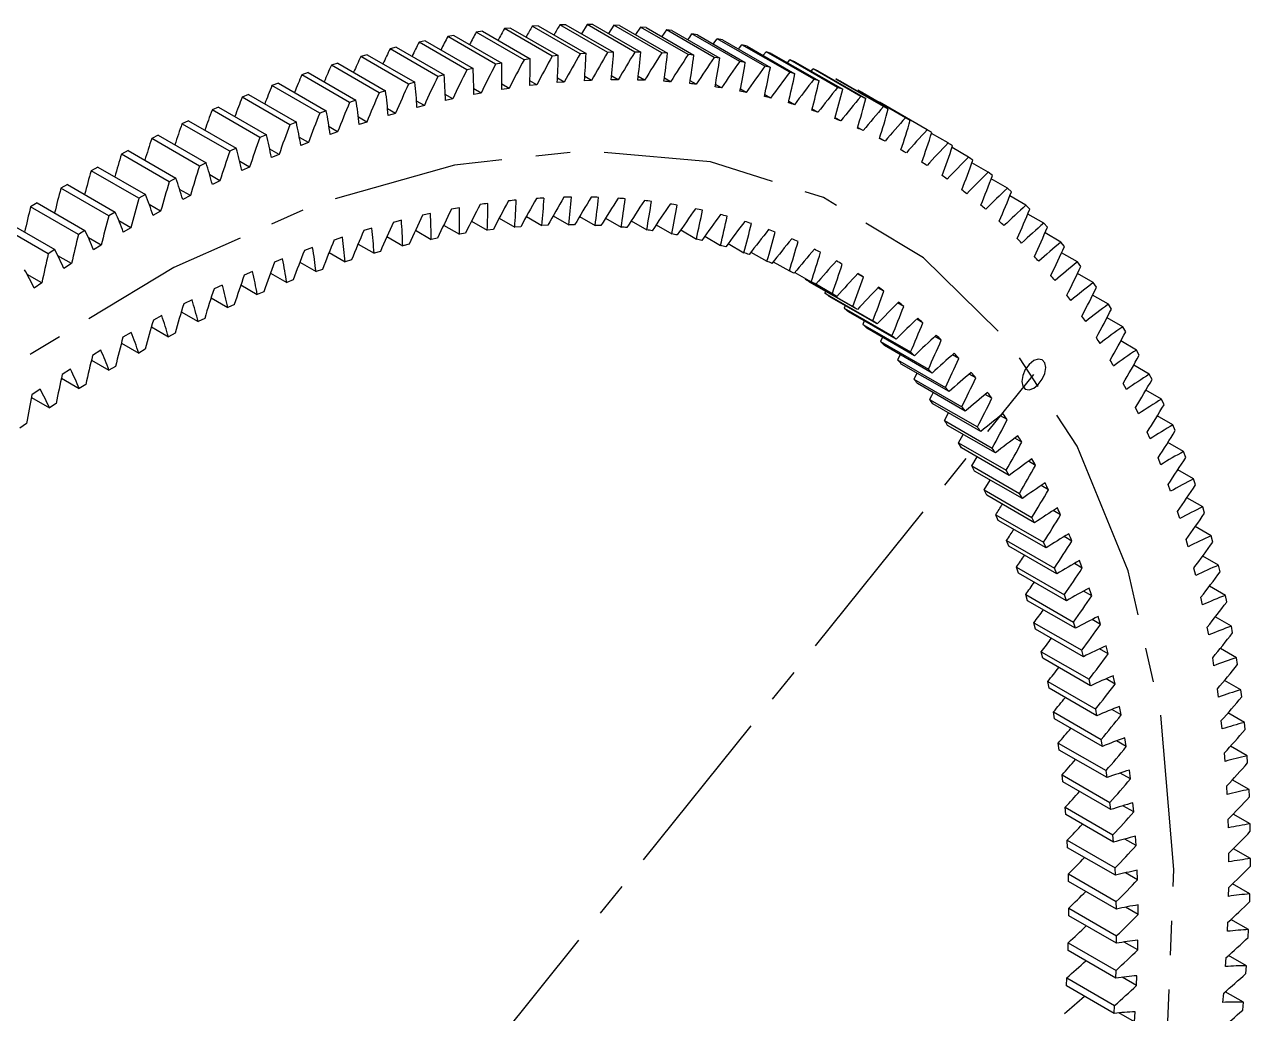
# Paper-space layout '_Isometric' of a CAD drawing. Header units: millimetres. Extents: x -83 to 87, y -124 to 107.
# Drawn here: x -4.1 to 86.6, y 34.1 to 107.3 of the extents above; entities that cross this region are included whole.
import ezdxf

# ---------------------------------------------------------------- set-up
doc = ezdxf.new("R2010")
doc.units = ezdxf.units.MM
doc.linetypes.add('CENTERX2', pattern=[20.32, 12.7, -2.54, 2.54, -2.54])

psp = doc.layouts.new('_Isometric')

# ---------------------------------------------------------------- linework, layer by layer
at = {"color": 7, "linetype": 'Continuous', "lineweight": 25}
for p, q in [((31.89, 107.005), (31.441, 106.959)), ((31.89, 107.005), (35.426, 104.964)), ((33.947, 107.167), (33.504, 107.138)), ((37.039, 105.097), (33.504, 107.138)), ((33.947, 107.167), (37.483, 105.126)), ((35.979, 107.251), (35.541, 107.24)), ((39.077, 105.199), (35.541, 107.24)), ((35.979, 107.251), (39.515, 105.21)), ((37.553, 107.263), (37.136, 106.584)), ((41.089, 105.222), (37.553, 107.263)), ((37.986, 107.258), (37.553, 107.263)), ((37.986, 107.258), (41.521, 105.217)), ((39.538, 107.208), (39.144, 106.589)), ((43.074, 105.167), (39.538, 107.208)), ((39.964, 107.186), (39.538, 107.208)), ((39.964, 107.186), (43.5, 105.145)), ((41.494, 107.076), (41.125, 106.516)), ((45.03, 105.035), (41.494, 107.076)), ((41.914, 107.037), (41.494, 107.076)), ((41.914, 107.037), (45.449, 104.996)), ((27.708, 106.447), (27.25, 106.368)), ((30.785, 104.327), (27.25, 106.368)), ((27.708, 106.447), (31.243, 104.406)), ((29.81, 106.764), (29.356, 106.702)), ((32.892, 104.661), (29.356, 106.702)), ((29.81, 106.764), (33.345, 104.723)), ((34.977, 104.918), (31.441, 106.959)), ((43.42, 106.865), (43.078, 106.365)), ((46.955, 104.824), (43.42, 106.865)), ((43.833, 106.81), (43.42, 106.865)), ((43.833, 106.81), (47.368, 104.769)), ((48.85, 104.536), (45.314, 106.577)), ((45.72, 106.505), (45.314, 106.577)), ((45.72, 106.505), (49.256, 104.464)), ((50.711, 104.171), (47.175, 106.212)), ((47.574, 106.122), (47.175, 106.212)), ((47.574, 106.122), (51.109, 104.081)), ((23.445, 105.579), (22.979, 105.467)), ((26.515, 103.426), (22.979, 105.467)), ((23.445, 105.579), (26.981, 103.538)), ((25.586, 106.051), (25.124, 105.956)), ((28.659, 103.915), (25.124, 105.956)), ((25.586, 106.051), (29.121, 104.01)), ((39.515, 105.21), (39.077, 105.199)), ((41.521, 105.217), (41.089, 105.222)), ((52.538, 103.728), (49.002, 105.769)), ((49.393, 105.663), (49.002, 105.769)), ((49.393, 105.663), (52.929, 103.622)), ((54.329, 103.208), (50.794, 105.249)), ((51.177, 105.126), (50.794, 105.249)), ((19.114, 104.404), (18.642, 104.259)), ((19.114, 104.404), (22.65, 102.363)), ((21.287, 105.03), (20.818, 104.901)), ((24.354, 102.86), (20.818, 104.901)), ((21.287, 105.03), (24.823, 102.989)), ((31.243, 104.406), (30.785, 104.327)), ((33.345, 104.723), (32.892, 104.661)), ((35.426, 104.964), (34.977, 104.918)), ((37.483, 105.126), (37.039, 105.097)), ((43.5, 105.145), (43.074, 105.167)), ((45.449, 104.996), (45.03, 105.035)), ((47.368, 104.769), (46.955, 104.824)), ((49.256, 104.464), (48.85, 104.536)), ((51.177, 105.126), (54.712, 103.085)), ((52.372, 104.436), (52.548, 104.653)), ((56.083, 102.611), (52.548, 104.653)), ((52.923, 104.513), (52.548, 104.653)), ((52.923, 104.513), (56.458, 102.472)), ((16.927, 103.703), (16.452, 103.541)), ((19.987, 101.5), (16.452, 103.541)), ((16.927, 103.703), (20.463, 101.662)), ((22.177, 102.218), (18.642, 104.259)), ((26.981, 103.538), (26.515, 103.426)), ((29.121, 104.01), (28.659, 103.915)), ((37.873, 103.126), (37.383, 103.409)), ((39.854, 103.169), (39.373, 103.446)), ((41.807, 103.135), (41.337, 103.407)), ((51.109, 104.081), (50.711, 104.171)), ((52.929, 103.622), (52.538, 103.728)), ((54.128, 103.818), (54.264, 103.98)), ((57.8, 101.939), (54.264, 103.98)), ((54.631, 103.824), (58.166, 101.783)), ((14.728, 102.926), (14.25, 102.748)), ((17.785, 100.707), (14.25, 102.748)), ((14.728, 102.926), (18.263, 100.885)), ((24.823, 102.989), (24.354, 102.86)), ((29.717, 102.19), (29.175, 102.503)), ((31.789, 102.538), (31.256, 102.456)), ((31.789, 102.538), (31.261, 102.843)), ((33.839, 102.81), (33.312, 102.747)), ((33.839, 102.81), (33.325, 103.107)), ((35.868, 103.006), (35.347, 102.963)), ((35.868, 103.006), (35.366, 103.296)), ((37.873, 103.126), (37.358, 103.102)), ((39.854, 103.169), (39.345, 103.165)), ((43.734, 103.025), (43.272, 103.291)), ((45.63, 102.839), (45.177, 103.1)), ((47.496, 102.576), (47.051, 102.833)), ((49.331, 102.237), (48.893, 102.49)), ((54.712, 103.085), (54.329, 103.208)), ((59.476, 101.191), (55.941, 103.232)), ((56.458, 102.472), (56.083, 102.611)), ((56.299, 103.06), (59.834, 101.019)), ((12.518, 102.075), (12.038, 101.88)), ((15.573, 99.839), (12.038, 101.88)), ((12.518, 102.075), (16.053, 100.034)), ((20.463, 101.662), (19.987, 101.5)), ((22.65, 102.363), (22.177, 102.218)), ((25.519, 101.267), (24.943, 101.599)), ((27.627, 101.766), (27.068, 102.089)), ((27.627, 101.766), (27.085, 101.644)), ((29.717, 102.19), (29.18, 102.088)), ((51.132, 101.823), (50.7, 102.072)), ((52.898, 101.333), (52.473, 101.578)), ((61.112, 100.368), (57.577, 102.409)), ((57.926, 102.221), (61.461, 100.18)), ((10.298, 101.149), (9.817, 100.939)), ((13.352, 98.898), (9.817, 100.939)), ((10.298, 101.149), (13.834, 99.108)), ((18.263, 100.885), (17.785, 100.707)), ((23.395, 100.692), (22.8, 101.035)), ((23.395, 100.692), (22.845, 100.532)), ((25.519, 101.267), (24.973, 101.126)), ((54.628, 100.768), (54.209, 101.01)), ((62.707, 99.47), (59.171, 101.511)), ((8.072, 100.149), (7.589, 99.923)), ((11.124, 97.882), (7.589, 99.923)), ((8.072, 100.149), (11.607, 98.108)), ((16.053, 100.034), (15.573, 99.839)), ((21.257, 100.043), (20.641, 100.398)), ((21.257, 100.043), (20.703, 99.863)), ((56.322, 100.128), (55.907, 100.367)), ((5.839, 99.077), (5.355, 98.835)), ((8.89, 96.794), (5.355, 98.835)), ((5.839, 99.077), (9.375, 97.036)), ((13.834, 99.108), (13.352, 98.898)), ((16.943, 98.522), (16.28, 98.905)), ((19.106, 99.319), (18.468, 99.688)), ((19.106, 99.319), (18.549, 99.121)), ((57.976, 99.413), (57.567, 99.65)), ((59.592, 98.625), (59.186, 98.859)), ((64.258, 98.499), (63.028, 99.209)), ((3.602, 97.933), (3.117, 97.676)), ((3.602, 97.933), (7.138, 95.892)), ((11.607, 98.108), (11.124, 97.882)), ((14.771, 97.652), (14.08, 98.051)), ((16.943, 98.522), (16.384, 98.305)), ((61.166, 97.764), (60.765, 97.996)), ((65.765, 97.454), (64.547, 98.158)), ((6.653, 95.635), (3.117, 97.676)), ((9.375, 97.036), (8.89, 96.794)), ((12.591, 96.709), (11.869, 97.126)), ((14.771, 97.652), (14.209, 97.416)), ((67.226, 96.338), (66.019, 97.035)), ((1.363, 96.717), (0.878, 96.445)), ((4.413, 94.404), (0.878, 96.445)), ((1.363, 96.717), (4.898, 94.676)), ((10.404, 95.695), (9.648, 96.131)), ((12.591, 96.709), (12.027, 96.454)), ((67.537, 96.086), (67.226, 96.338)), ((-0.878, 95.432), (-1.363, 95.144)), ((-0.878, 95.432), (2.658, 93.391)), ((7.138, 95.892), (6.653, 95.635)), ((10.404, 95.695), (9.839, 95.421)), ((68.642, 95.149), (67.444, 95.841)), ((2.173, 93.103), (-1.363, 95.144)), ((4.898, 94.676), (4.413, 94.404)), ((8.212, 94.609), (7.417, 95.068)), ((8.212, 94.609), (7.645, 94.317)), ((68.942, 94.882), (68.642, 95.149)), ((70.01, 93.89), (68.821, 94.577)), ((-3.117, 94.076), (-3.602, 93.774)), ((-0.067, 91.733), (-3.602, 93.774)), ((-3.117, 94.076), (0.418, 92.035)), ((6.016, 93.453), (5.178, 93.937)), ((6.016, 93.453), (5.449, 93.143)), ((70.3, 93.608), (70.01, 93.89)), ((-5.355, 92.653), (-1.819, 90.612)), ((2.658, 93.391), (2.173, 93.103)), ((3.819, 92.228), (2.931, 92.74)), ((23.819, 92.781), (23.225, 92.628)), ((25.973, 93.283), (25.384, 93.154)), ((29.011, 92.719), (30.168, 92.051)), ((31.051, 92.933), (32.205, 92.267)), ((33.064, 93.063), (34.216, 92.398)), ((35.048, 93.108), (36.199, 92.443)), ((37.002, 93.068), (38.153, 92.403)), ((38.923, 92.943), (40.076, 92.278)), ((40.811, 92.734), (41.965, 92.067)), ((71.33, 92.561), (70.148, 93.244)), ((71.609, 92.264), (71.33, 92.561)), ((-2.304, 90.294), (-5.839, 92.335)), ((0.418, 92.035), (-0.067, 91.733)), ((3.819, 92.228), (3.252, 91.9)), ((21.646, 92.193), (21.048, 92.017)), ((24.858, 92.037), (26.024, 91.364)), ((26.946, 92.42), (28.107, 91.75)), ((28.566, 91.824), (28.107, 91.75)), ((30.622, 92.106), (30.168, 92.051)), ((32.653, 92.303), (32.205, 92.267)), ((34.658, 92.415), (34.216, 92.398)), ((36.635, 92.442), (36.199, 92.443)), ((38.582, 92.383), (38.153, 92.403)), ((42.662, 92.44), (43.82, 91.771)), ((44.477, 92.062), (45.639, 91.391)), ((46.252, 91.6), (47.419, 90.926)), ((72.6, 91.164), (71.425, 91.842)), ((1.622, 90.934), (0.677, 91.479)), ((1.622, 90.934), (1.055, 90.589)), ((17.254, 90.763), (16.648, 90.541)), ((19.457, 91.52), (18.854, 91.321)), ((20.619, 91.021), (21.798, 90.34)), ((22.748, 91.571), (23.92, 90.894)), ((24.388, 91.006), (23.92, 90.894)), ((26.488, 91.457), (26.024, 91.364)), ((47.986, 91.054), (49.16, 90.377)), ((72.869, 90.852), (72.6, 91.164)), ((-1.819, 90.612), (-2.304, 90.294)), ((-0.574, 89.572), (-1.585, 90.155)), ((15.038, 89.921), (14.429, 89.676)), ((18.473, 90.388), (19.66, 89.703)), ((20.135, 89.851), (19.66, 89.703)), ((22.27, 90.47), (21.798, 90.34)), ((49.678, 90.426), (50.859, 89.745)), ((73.82, 89.698), (72.651, 90.374)), ((-0.574, 89.572), (-1.141, 89.21)), ((12.812, 88.997), (12.2, 88.729)), ((14.134, 88.876), (15.341, 88.179)), ((16.31, 89.673), (17.506, 88.982)), ((17.985, 89.149), (17.506, 88.982)), ((51.327, 89.716), (52.516, 89.029)), ((52.93, 88.924), (54.128, 88.232)), ((74.078, 89.372), (73.82, 89.698)), ((-2.767, 88.144), (-3.856, 88.772)), ((-2.767, 88.144), (-3.333, 87.765)), ((10.577, 87.99), (9.964, 87.7)), ((11.946, 87.998), (13.164, 87.295)), ((15.822, 88.364), (15.341, 88.179)), ((53.679, 88.433), (57.214, 86.392)), ((57.545, 86.169), (54.009, 88.21)), ((56.036, 87.147), (54.48, 88.045)), ((54.485, 88.051), (55.695, 87.353)), ((57.995, 88.571), (57.555, 88.825)), ((74.989, 88.166), (73.825, 88.839)), ((75.236, 87.826), (74.989, 88.166)), ((13.648, 87.498), (13.164, 87.295)), ((55.235, 87.609), (55.15, 87.394)), ((55.15, 87.394), (58.685, 85.353)), ((59.005, 85.111), (55.469, 87.152)), ((59.511, 87.529), (59.065, 87.786)), ((76.107, 86.569), (74.945, 87.239)), ((8.336, 86.902), (7.721, 86.59)), ((9.748, 87.041), (10.979, 86.33)), ((11.465, 86.551), (10.979, 86.33)), ((56.652, 86.47), (56.571, 86.275)), ((56.571, 86.275), (60.107, 84.234)), ((60.976, 86.406), (60.524, 86.666)), ((76.342, 86.214), (76.107, 86.569)), ((6.091, 85.734), (5.475, 85.4)), ((7.541, 86.004), (8.787, 85.285)), ((9.274, 85.524), (8.787, 85.285)), ((60.415, 83.975), (56.879, 86.016)), ((58.054, 85.338), (57.941, 85.078)), ((62.389, 85.203), (61.931, 85.467)), ((77.171, 84.907), (76.013, 85.575)), ((3.844, 84.486), (3.227, 84.13)), ((5.329, 84.89), (6.591, 84.161)), ((7.078, 84.417), (6.591, 84.161)), ((57.941, 85.078), (61.477, 83.037)), ((61.774, 82.761), (58.238, 84.802)), ((77.395, 84.538), (77.171, 84.907)), ((3.112, 83.698), (4.392, 82.959)), ((59.259, 83.804), (62.794, 81.763)), ((63.079, 81.47), (59.544, 83.511)), ((63.749, 83.921), (63.283, 84.19)), ((78.182, 83.181), (77.025, 83.849)), ((1.596, 83.16), (0.98, 82.783)), ((4.88, 83.233), (4.392, 82.959)), ((65.055, 82.561), (64.581, 82.835)), ((78.394, 82.799), (78.182, 83.181)), ((-0.65, 81.757), (-1.265, 81.359)), ((0.893, 82.43), (2.192, 81.681)), ((2.679, 81.971), (2.192, 81.681)), ((60.523, 82.454), (64.059, 80.413)), ((64.332, 80.104), (60.796, 82.145)), ((79.138, 81.394), (77.983, 82.061)), ((-1.326, 81.088), (-0.007, 80.327)), ((61.733, 81.03), (65.268, 78.989)), ((65.529, 78.664), (61.993, 80.705)), ((66.305, 81.125), (65.822, 81.404)), ((77.449, 80.262), (77.208, 80.716)), ((79.338, 80.999), (79.138, 81.394)), ((-2.893, 80.278), (-3.506, 79.86)), ((0.48, 80.633), (-0.007, 80.327)), ((67.498, 79.614), (67.006, 79.898)), ((80.04, 79.546), (78.885, 80.213)), ((-3.545, 79.672), (-2.203, 78.898)), ((-1.716, 79.221), (-2.203, 78.898)), ((62.886, 79.533), (66.422, 77.492)), ((66.67, 77.15), (63.134, 79.191)), ((78.347, 78.465), (78.121, 78.934)), ((80.228, 79.138), (80.04, 79.546)), ((63.983, 77.964), (64.287, 78.526)), ((68.633, 78.03), (68.131, 78.319)), ((80.886, 77.639), (79.73, 78.306)), ((-3.908, 77.735), (-4.393, 77.396)), ((63.983, 77.964), (67.519, 75.923)), ((67.754, 75.565), (64.219, 77.606)), ((79.192, 76.609), (78.979, 77.094)), ((81.062, 77.218), (80.886, 77.639)), ((65.022, 76.324), (65.37, 76.942)), ((65.022, 76.324), (68.558, 74.283)), ((65.245, 75.951), (65.022, 76.324)), ((69.71, 76.372), (69.197, 76.668)), ((81.676, 75.673), (80.518, 76.342)), ((68.78, 73.91), (65.245, 75.951)), ((66.002, 74.616), (66.396, 75.287)), ((81.839, 75.24), (81.676, 75.673)), ((66.002, 74.616), (69.538, 72.575)), ((66.212, 74.228), (66.002, 74.616)), ((70.727, 74.644), (70.201, 74.947)), ((79.981, 74.696), (79.782, 75.195)), ((69.747, 72.187), (66.212, 74.228)), ((66.923, 72.84), (67.364, 73.563)), ((68.78, 73.91), (68.558, 74.283)), ((82.409, 73.652), (81.248, 74.322)), ((82.56, 73.207), (82.409, 73.652)), ((66.923, 72.84), (70.459, 70.799)), ((67.119, 72.437), (66.923, 72.84)), ((69.747, 72.187), (69.538, 72.575)), ((71.683, 72.847), (71.144, 73.157)), ((80.714, 72.728), (80.53, 73.241)), ((70.655, 70.396), (67.119, 72.437)), ((83.084, 71.575), (81.92, 72.247)), ((67.783, 70.998), (71.319, 68.957)), ((67.966, 70.581), (67.783, 70.998)), ((70.655, 70.396), (70.459, 70.799)), ((72.577, 70.982), (72.025, 71.301)), ((81.392, 70.705), (81.222, 71.232)), ((83.223, 71.118), (83.084, 71.575)), ((71.501, 68.54), (67.966, 70.581)), ((83.702, 69.445), (82.534, 70.119)), ((68.582, 69.092), (72.118, 67.051)), ((68.751, 68.661), (68.582, 69.092)), ((71.501, 68.54), (71.319, 68.957)), ((73.409, 69.051), (72.841, 69.379)), ((82.012, 68.629), (81.858, 69.17)), ((83.828, 68.976), (83.702, 69.445)), ((72.286, 66.62), (68.751, 68.661)), ((69.319, 67.123), (72.854, 65.082)), ((69.474, 66.679), (69.319, 67.123)), ((74.178, 67.055), (73.593, 67.393)), ((84.261, 67.262), (83.088, 67.94)), ((84.375, 66.783), (84.261, 67.262)), ((73.009, 64.638), (69.474, 66.679)), ((72.286, 66.62), (72.118, 67.051)), ((82.576, 66.502), (82.436, 67.055)), ((74.883, 64.997), (74.28, 65.346)), ((84.762, 65.03), (83.582, 65.711)), ((69.993, 65.094), (73.529, 63.053)), ((70.134, 64.636), (69.993, 65.094)), ((73.67, 62.595), (70.134, 64.636)), ((73.009, 64.638), (72.854, 65.082)), ((83.083, 64.325), (82.957, 64.891)), ((84.863, 64.54), (84.762, 65.03)), ((70.604, 63.006), (74.14, 60.965)), ((70.731, 62.536), (70.604, 63.006)), ((73.67, 62.595), (73.529, 63.053)), ((75.524, 62.879), (74.9, 63.239)), ((75.524, 62.879), (75.355, 63.466)), ((83.531, 62.099), (83.421, 62.678)), ((85.204, 62.748), (84.017, 63.433)), ((85.292, 62.248), (85.204, 62.748)), ((74.267, 60.495), (70.731, 62.536)), ((71.151, 60.862), (74.687, 58.821)), ((71.264, 60.378), (71.151, 60.862)), ((74.267, 60.495), (74.14, 60.965)), ((76.1, 60.702), (75.453, 61.075)), ((76.1, 60.702), (75.948, 61.304)), ((85.586, 60.42), (84.391, 61.11)), ((74.8, 58.337), (71.264, 60.378)), ((83.921, 59.827), (83.826, 60.418)), ((85.661, 59.909), (85.586, 60.42)), ((76.61, 58.468), (76.476, 59.086)), ((71.634, 58.662), (75.17, 56.621)), ((71.733, 58.167), (71.634, 58.662)), ((75.268, 56.125), (71.733, 58.167)), ((74.8, 58.337), (74.687, 58.821)), ((76.61, 58.468), (75.939, 58.856)), ((84.253, 57.51), (84.173, 58.112)), ((85.909, 58.046), (84.704, 58.741)), ((85.971, 57.526), (85.909, 58.046)), ((72.052, 56.409), (75.588, 54.368)), ((72.136, 55.902), (72.052, 56.409)), ((75.268, 56.125), (75.17, 56.621)), ((77.054, 56.18), (76.355, 56.583)), ((77.054, 56.18), (76.939, 56.812)), ((86.171, 55.628), (84.957, 56.329)), ((75.672, 53.861), (72.136, 55.902)), ((84.526, 55.15), (84.461, 55.763)), ((86.22, 55.099), (86.171, 55.628)), ((77.431, 53.839), (77.334, 54.486)), ((72.406, 54.105), (75.941, 52.064)), ((72.475, 53.587), (72.406, 54.105)), ((76.01, 51.546), (72.475, 53.587)), ((75.672, 53.861), (75.588, 54.368)), ((77.431, 53.839), (76.703, 54.259)), ((86.374, 53.168), (85.148, 53.876)), ((84.74, 52.748), (84.691, 53.372)), ((86.41, 52.63), (86.374, 53.168)), ((72.693, 51.752), (76.229, 49.711)), ((72.748, 51.224), (72.693, 51.752)), ((76.01, 51.546), (75.941, 52.064)), ((77.742, 51.447), (76.981, 51.887)), ((77.742, 51.447), (77.663, 52.108)), ((76.284, 49.183), (72.748, 51.224)), ((84.896, 50.307), (84.861, 50.94)), ((86.516, 50.669), (85.277, 51.384)), ((86.539, 50.122), (86.516, 50.669)), ((72.915, 49.353), (76.451, 47.312)), ((72.955, 48.814), (72.915, 49.353)), ((76.284, 49.183), (76.229, 49.711)), ((77.986, 49.007), (77.187, 49.468)), ((77.986, 49.007), (77.925, 49.681)), ((76.491, 46.773), (72.955, 48.814)), ((84.992, 47.827), (84.973, 48.47)), ((86.598, 48.131), (85.346, 48.854)), ((86.608, 47.576), (86.598, 48.131)), ((76.491, 46.773), (76.451, 47.312)), ((78.162, 46.521), (78.12, 47.207)), ((73.071, 46.909), (76.607, 44.867)), ((73.097, 46.361), (73.071, 46.909)), ((76.632, 44.32), (73.097, 46.361)), ((78.162, 46.521), (77.322, 47.006)), ((86.62, 45.556), (85.352, 46.288)), ((85.028, 45.311), (85.025, 45.963)), ((86.617, 44.994), (86.62, 45.556)), ((76.632, 44.32), (76.607, 44.867)), ((78.271, 43.991), (77.384, 44.503)), ((78.271, 43.991), (78.248, 44.689)), ((73.161, 44.422), (76.697, 42.381)), ((73.172, 43.865), (73.161, 44.422)), ((76.708, 41.824), (73.172, 43.865)), ((86.581, 42.947), (85.297, 43.688)), ((85.006, 42.76), (85.017, 43.422)), ((86.565, 42.377), (86.581, 42.947)), ((73.181, 41.33), (73.185, 41.895)), ((73.185, 41.895), (76.72, 39.854)), ((76.708, 41.824), (76.697, 42.381)), ((78.312, 41.42), (77.373, 41.962)), ((78.312, 41.42), (78.308, 42.129)), ((76.717, 39.289), (73.181, 41.33)), ((84.924, 40.177), (84.951, 40.847)), ((86.482, 40.305), (85.179, 41.057)), ((86.453, 39.729), (86.482, 40.305)), ((73.124, 38.757), (73.143, 39.331)), ((73.143, 39.331), (76.678, 37.29)), ((76.717, 39.289), (76.72, 39.854)), ((78.286, 38.809), (77.287, 39.386)), ((78.286, 38.809), (78.3, 39.529)), ((76.66, 36.716), (73.124, 38.757)), ((84.783, 37.564), (84.825, 38.241)), ((86.323, 37.632), (85, 38.396)), ((76.66, 36.716), (76.678, 37.29)), ((86.28, 37.049), (86.323, 37.632)), ((73.001, 36.149), (73.034, 36.731)), ((73.034, 36.731), (76.57, 34.69)), ((78.192, 36.162), (77.125, 36.778)), ((78.192, 36.162), (78.225, 36.891)), ((76.537, 34.108), (73.001, 36.149)), ((84.583, 34.921), (84.641, 35.606)), ((86.103, 34.931), (84.759, 35.706)), ((76.537, 34.108), (76.57, 34.69)), ((86.047, 34.342), (86.103, 34.931)), ((78.031, 33.479), (76.884, 34.141)), ((78.031, 33.479), (78.082, 34.218))]:
    psp.add_line(p, q, dxfattribs=at)
at = {"color": 7, "linetype": 'CENTERX2'}
psp.add_line((3.536, -2.041), (70.59, 81.374), dxfattribs=at)
at = {"color": 7, "linetype": 'Continuous', "lineweight": 25, "flags": 128}
for points in [[(45.001, 106.135), (45.142, 106.335), (45.314, 106.577)], [(46.894, 105.827), (47, 105.973), (47.175, 106.212)], [(48.754, 105.441), (48.824, 105.534), (49.002, 105.769)], [(50.581, 104.977), (50.612, 105.018), (50.794, 105.249)], [(59.406, 84.127), (59.382, 84.073), (59.259, 83.804)], [(60.707, 82.84), (60.651, 82.722), (60.523, 82.454)], [(71.474, 81.885), (71.407, 82.237), (71.215, 82.457), (70.929, 82.513), (70.59, 82.395), (70.252, 82.122), (69.965, 81.735), (69.774, 81.294), (69.706, 80.864), (69.774, 80.512), (69.965, 80.292), (70.252, 80.236), (70.59, 80.354), (70.929, 80.627), (71.215, 81.014), (71.407, 81.455), (71.474, 81.885)], [(61.955, 81.476), (61.865, 81.296), (61.733, 81.03)], [(63.148, 80.038), (63.024, 79.797), (62.886, 79.533)]]:
    psp.add_lwpolyline(points, dxfattribs=at)
at = {"color": 7, "linetype": 'CENTERX2', "flags": 128}
psp.add_lwpolyline([(77.58, 66.846), (73.808, 76.067), (68.727, 83.834), (62.431, 90.001), (55.039, 94.453), (46.687, 97.108), (37.531, 97.916), (27.741, 96.862), (17.501, 93.966), (7.001, 89.281), (-3.564, 82.895), (-13.996, 74.927), (-24.103, 65.525), (-33.694, 54.864), (-42.591, 43.144), (-50.63, 30.581), (-57.659, 17.411), (-63.549, 3.879), (-68.188, -9.764), (-71.492, -23.263), (-73.398, -36.366), (-73.871, -48.83), (-72.902, -60.423), (-70.509, -70.928), (-66.737, -80.149), (-61.656, -87.916), (-55.36, -94.083), (-47.968, -98.536), (-39.616, -101.19), (-30.46, -101.998), (-20.67, -100.944), (-10.43, -98.048), (0.07, -93.363), (10.635, -86.977), (21.068, -79.009), (31.174, -69.607), (40.765, -58.946), (49.662, -47.226), (57.701, -34.663), (64.73, -21.493), (70.62, -7.961), (75.259, 5.682), (78.563, 19.18), (80.469, 32.284), (80.942, 44.748), (79.973, 56.341), (77.58, 66.846)], dxfattribs=at)
at = {"color": 7, "linetype": 'Continuous', "lineweight": 25}
for centre, radius, start, end in [((103.326, 66.67), 80.702, 149.90367, 150.55868), ((104.701, 65.704), 80.674, 149.01144, 149.62236), ((98.312, 69.506), 80.054, 152.58314, 153.37565), ((100.131, 68.576), 80.39, 151.68865, 152.43426), ((101.802, 67.629), 80.607, 150.79578, 151.49563), ((94.222, 71.303), 79.011, 154.38041, 155.27115), ((96.347, 70.414), 79.599, 153.48013, 154.32088), ((108.256, 63.65), 80.697, 149.01154, 150.71362), ((-11.049, 108.378), 50.664, 354.09412, 356.41561), ((109.547, 62.642), 80.62, 148.11868, 149.82185), ((-10.783, 109.622), 52.489, 352.91879, 355.18613), ((91.967, 72.154), 78.323, 155.28502, 156.22742), ((101.654, 67.563), 79.837, 152.582, 154.29629), ((-12.18, 103.147), 43.441, 359.08869, 1.66086), ((103.521, 66.612), 80.226, 151.6878, 153.39654), ((-11.877, 104.489), 45.223, 357.79254, 0.2967), ((105.244, 65.64), 80.5, 150.79523, 152.5001), ((-11.591, 105.81), 47.024, 356.52927, 358.96905), ((106.822, 64.651), 80.657, 149.90343, 151.60608), ((-11.317, 107.106), 48.84, 355.29705, 357.67598), ((110.696, 61.628), 80.426, 147.22399, 148.9299), ((-10.511, 110.836), 54.31, 351.76941, 353.98577), ((111.703, 60.614), 80.116, 146.32661, 148.03691), ((-10.23, 112.017), 56.12, 350.64441, 352.81286), ((112.572, 59.602), 79.691, 145.42564, 147.14202), ((-9.933, 113.163), 57.913, 349.54229, 351.66575), ((113.306, 58.594), 79.153, 144.5202, 146.24435), ((-9.614, 114.27), 59.681, 348.46158, 350.54289), ((87.037, 73.74), 76.618, 157.11065, 158.1628), ((89.57, 72.968), 77.524, 156.1948, 157.19091), ((97.495, 69.385), 78.72, 154.37879, 156.10926), ((-12.855, 100.398), 39.96, 1.78718, 4.50668), ((99.645, 68.489), 79.334, 153.4787, 155.20023), ((-12.504, 101.783), 41.685, 0.41959, 3.0635), ((113.906, 57.595), 78.505, 143.60938, 145.34301), ((-9.269, 115.334), 61.418, 347.4009, 349.44277), ((114.378, 56.605), 77.748, 142.69226, 144.43712), ((-8.892, 116.352), 63.118, 346.35889, 348.36393), ((38.91, 67.306), 39.759, 66.70892, 67.28281), ((84.37, 74.466), 75.609, 158.03353, 159.14429), ((95.205, 70.247), 77.997, 155.28315, 157.0243), ((-13.238, 98.994), 38.27, 3.19346, 5.99243), ((40.001, 54.262), 48.907, 87.88257, 88.47038), ((40.094, 56.073), 47.093, 85.56753, 86.17034), ((40.245, 57.706), 45.453, 83.19572, 83.81294), ((40.441, 59.158), 43.988, 80.76989, 81.40075), ((114.725, 55.626), 76.888, 141.76792, 143.52577), ((-8.478, 117.32), 64.774, 345.33426, 347.30499), ((114.952, 54.66), 75.926, 140.83538, 142.60805), ((-8.022, 118.233), 66.378, 344.32577, 346.2646), ((39.059, 67.637), 39.396, 64.04887, 64.62629), ((81.516, 75.16), 74.439, 158.96389, 160.13713), ((-14.113, 96.124), 35.016, 6.13023, 9.10005), ((92.78, 71.068), 77.169, 156.19269, 157.94627), ((-13.656, 97.569), 36.621, 4.64045, 7.52286), ((40.668, 60.43), 42.695, 78.2935, 78.93703), ((40.912, 61.524), 41.575, 75.77078, 76.42581), ((115.062, 53.709), 74.868, 139.89366, 141.683), ((-7.519, 119.087), 67.926, 343.33222, 345.24148), ((39.145, 67.808), 39.204, 61.37715, 61.95645), ((42.445, 65.265), 39.759, 66.70892, 67.28281), ((78.589, 75.776), 73.231, 159.9036, 161.14173), ((87.534, 72.571), 75.21, 158.03096, 159.81486), ((-14.612, 94.658), 33.46, 7.66489, 10.72608), ((90.222, 71.844), 76.239, 157.10831, 158.87613), ((41.16, 62.439), 40.626, 73.20667, 73.87186), ((41.397, 63.181), 39.847, 70.60685, 71.28067), ((115.062, 52.772), 73.717, 138.94176, 140.74967), ((-6.965, 119.878), 69.41, 342.35244, 344.23439), ((42.594, 65.596), 39.396, 64.04887, 64.62629), ((75.544, 76.33), 71.935, 160.85325, 162.15985), ((84.723, 73.242), 74.088, 158.96158, 160.76345), ((-15.158, 93.17), 31.957, 9.24652, 12.403), ((41.608, 63.752), 39.239, 67.9776, 68.65839), ((114.957, 51.85), 72.479, 137.97863, 139.80707), ((-6.356, 120.601), 70.825, 341.38533, 343.24213), ((42.681, 65.767), 39.204, 61.37715, 61.95645), ((72.385, 76.815), 70.555, 161.81387, 163.1929), ((81.791, 73.854), 72.877, 159.90116, 161.72294), ((-15.751, 91.658), 30.509, 10.8772, 14.13278), ((41.78, 64.157), 38.798, 65.3258, 66.01172), ((41.897, 64.403), 38.526, 62.6587, 63.34785), ((114.752, 50.943), 71.159, 137.00321, 138.8542), ((-5.688, 121.25), 72.164, 340.42979, 342.26355), ((42.691, 65.785), 39.183, 58.70145, 59.28095), ((-16.396, 90.122), 29.12, 12.55898, 15.91731), ((41.946, 64.495), 38.422, 59.98392, 60.67432), ((114.452, 50.051), 69.762, 136.01439, 137.89001), ((-4.958, 121.822), 73.423, 339.48478, 341.29752), ((42.61, 65.659), 39.333, 56.02952, 56.60755), ((69.119, 77.228), 69.097, 162.78652, 164.24237), ((-17.093, 88.56), 27.792, 14.29382, 17.75831), ((78.745, 74.401), 71.582, 160.85069, 162.69438), ((41.913, 64.441), 38.485, 57.3092, 57.99883), ((114.065, 49.173), 68.294, 135.01103, 136.91342), ((-4.163, 122.312), 74.595, 338.54929, 340.34298), ((42.425, 65.396), 39.655, 53.36905, 53.94395), ((65.753, 77.563), 67.568, 163.77231, 165.30982), ((75.591, 74.879), 70.209, 161.81122, 163.67887), ((113.596, 48.307), 66.761, 133.99193, 135.92334), ((72.334, 75.282), 68.762, 162.78379, 164.67754), ((-17.843, 86.968), 26.527, 16.0836, 19.65735), ((41.784, 64.249), 38.716, 54.64227, 55.32916), ((-3.3, 122.714), 75.677, 337.62231, 339.39887), ((62.294, 77.816), 65.973, 164.77235, 166.39687), ((68.982, 75.607), 67.249, 163.76951, 165.69156), ((-18.648, 85.346), 25.328, 17.93004, 21.61574), ((112.363, 49.695), 90.383, 150.3612, 151.87354), ((37.07, 44.992), 49.508, 93.12923, 93.78124), ((-21.575, 97.596), 56.033, 354.67737, 356.75749), ((113.704, 48.379), 90.484, 149.36695, 150.87817), ((36.98, 47.262), 47.236, 90.70201, 91.37476), ((-21.724, 99.192), 58.315, 353.35392, 355.37941), ((114.852, 47.072), 90.422, 148.37193, 149.88384), ((36.987, 49.336), 45.162, 88.19974, 88.89292), ((-21.86, 100.77), 60.593, 352.06349, 354.03789), ((115.807, 45.778), 90.197, 147.37495, 148.88938), ((37.076, 51.208), 43.288, 85.62413, 86.33719), ((-21.974, 102.323), 62.857, 350.80387, 352.73056), ((41.547, 63.928), 39.116, 51.99073, 52.67293), ((113.051, 47.453), 65.17, 132.95587, 134.9186), ((-2.368, 123.024), 76.662, 336.70288, 338.46418), ((58.748, 77.983), 64.319, 165.78784, 167.50526), ((107.166, 53.627), 89.108, 153.35133, 154.87808), ((38.049, 37.065), 57.5, 99.95648, 100.54658), ((-21.143, 92.722), 49.26, 358.8693, 1.13598), ((109.094, 52.326), 89.693, 152.35219, 153.87228), ((37.593, 39.886), 54.642, 97.75612, 98.36661), ((-21.276, 94.358), 51.496, 357.43261, 359.63319), ((110.826, 51.013), 90.119, 151.35588, 152.87118), ((37.271, 42.531), 51.977, 95.4806, 96.11179), ((-21.423, 95.983), 53.757, 356.03613, 358.17457), ((116.573, 44.505), 89.81, 146.3748, 147.89357), ((37.231, 52.876), 41.612, 82.97793, 83.71), ((-22.057, 103.849), 65.097, 349.57294, 351.45517), ((117.153, 43.256), 89.263, 145.37025, 146.89522), ((37.435, 54.339), 40.135, 80.26494, 81.01487), ((-22.101, 105.341), 67.303, 348.36869, 350.20957), ((117.553, 42.036), 88.559, 144.36007, 145.89311), ((37.673, 55.597), 38.855, 77.49014, 78.25644), ((-22.096, 106.793), 69.463, 347.18918, 348.99168), ((41.189, 63.487), 39.683, 49.36185, 50.03753), ((112.436, 46.608), 63.526, 131.90158, 133.89802), ((-1.365, 123.237), 77.548, 335.79006, 337.53792), ((65.542, 75.85), 65.676, 164.76952, 166.72216), ((-19.508, 83.691), 24.195, 19.83469, 23.63451), ((102.736, 56.163), 87.474, 155.36301, 156.90871), ((-20.952, 89.426), 44.896, 1.87375, 4.28505), ((105.046, 54.909), 88.367, 154.35453, 155.8898), ((-21.033, 91.078), 47.057, 0.34879, 2.68567), ((117.778, 40.848), 87.703, 143.34301, 144.88602), ((-22.034, 108.201), 71.569, 346.03255, 347.79953), ((37.926, 56.65), 37.771, 74.65964, 75.44053), ((117.835, 39.697), 86.697, 142.31778, 143.8727), ((-21.906, 109.556), 73.608, 344.89703, 346.63121), ((38.176, 57.503), 36.883, 71.78068, 72.57407), ((40.7, 62.936), 40.42, 46.76248, 47.42993), ((111.758, 45.771), 61.837, 130.82773, 132.86037), ((62.02, 76.005), 64.048, 165.78499, 167.77058), ((-20.422, 81.999), 23.131, 21.79883, 25.71434), ((100.239, 57.383), 86.433, 156.37802, 157.9361), ((-20.909, 87.768), 42.784, 3.44695, 5.93696), ((36.43, 50.916), 41.522, 84.37858, 84.96339), ((36.609, 52.448), 39.979, 81.7002, 82.29996), ((36.827, 53.779), 38.63, 78.95725, 79.5709), ((117.729, 38.583), 85.549, 141.28308, 142.85188), ((-21.706, 110.853), 75.573, 343.78092, 345.48492), ((38.405, 58.159), 36.188, 68.86156, 69.66508), ((-0.289, 123.349), 78.33, 334.88292, 336.61913), ((-20.963, 84.429), 38.738, 6.74939, 9.40993), ((97.56, 58.561), 85.251, 157.40083, 158.97328), ((-20.91, 86.102), 40.729, 5.07121, 7.64429), ((37.07, 54.91), 37.474, 76.15524, 76.78145), ((37.318, 55.843), 36.509, 73.30083, 73.93803), ((117.469, 37.51), 84.263, 140.23756, 141.82228), ((-21.425, 112.084), 77.452, 342.68259, 344.35892), ((38.594, 58.625), 35.685, 65.91148, 66.72252), ((40.067, 62.286), 41.328, 44.19892, 44.85656), ((111.022, 44.939), 60.108, 129.73293, 131.80436), ((0.859, 123.355), 79.005, 333.98056, 335.70686), ((58.425, 76.07), 62.372, 166.81715, 168.83814), ((-21.391, 80.269), 22.136, 23.82348, 27.85548), ((-21.072, 82.747), 36.815, 8.4844, 11.23677), ((94.705, 59.687), 83.934, 158.43275, 160.02161), ((37.554, 56.581), 35.734, 70.40178, 71.04816), ((117.064, 36.478), 82.848, 139.17985, 140.78256), ((-21.057, 113.242), 79.235, 341.60046, 343.25153), ((38.725, 58.906), 35.375, 62.94039, 63.75616), ((116.52, 35.488), 81.309, 138.1085, 139.73137), ((38.78, 59.011), 35.256, 59.95873, 60.77633), ((39.281, 61.548), 42.406, 41.67681, 42.32326), ((-22.412, 78.497), 21.211, 25.90926, 30.05769), ((-21.243, 81.055), 34.968, 10.27912, 13.1276), ((91.68, 60.755), 82.488, 159.4751, 161.08248), ((37.761, 57.129), 35.148, 67.46682, 68.12036), ((37.92, 57.493), 34.75, 64.50554, 65.16406), ((-20.595, 114.319), 80.915, 340.53302, 342.16116), ((110.234, 44.109), 58.347, 128.61575, 130.72867), ((2.081, 123.251), 79.57, 333.08207, 334.80019), ((-21.479, 79.35), 33.201, 12.13641, 15.08511), ((88.493, 61.756), 80.921, 160.52927, 162.15733), ((34.399, 59.605), 34.682, 55.56762, 56.227), ((38.013, 57.681), 34.54, 61.52815, 62.18933), ((115.849, 34.539), 79.656, 137.02205, 138.6673), ((-20.034, 115.307), 82.483, 339.47881, 341.08626), ((38.742, 58.95), 35.328, 56.97723, 57.79372), ((38.334, 60.732), 43.656, 39.2011, 39.83514), ((109.401, 43.28), 56.559, 127.4747, 129.63191), ((85.153, 62.683), 79.242, 161.59666, 163.24764), ((34.194, 59.319), 35.033, 52.60585, 53.26082), ((38.024, 57.701), 34.517, 58.54525, 59.20673), ((115.058, 33.631), 77.897, 135.91898, 137.58891), ((-19.369, 116.199), 83.929, 338.43642, 340.02534), ((38.594, 58.732), 35.592, 54.0066, 54.81906), ((37.216, 59.851), 45.08, 36.776, 37.39663), ((3.374, 123.033), 80.023, 332.18658, 333.89822), ((81.667, 63.529), 77.458, 162.67873, 164.35496), ((-21.786, 77.629), 31.517, 14.05902, 17.11183), ((33.857, 58.897), 35.573, 49.67018, 50.31851), ((37.935, 57.564), 34.682, 55.56762, 56.227), ((114.158, 32.763), 76.04, 134.79768, 136.49468), ((-18.597, 116.987), 85.247, 337.40447, 338.97697), ((38.319, 58.369), 36.047, 51.05729, 51.86289), ((108.527, 42.446), 54.753, 126.30823, 128.51263), ((4.739, 122.697), 80.361, 331.29321, 333.00004), ((78.045, 64.285), 75.579, 163.777, 165.4809), ((-22.164, 75.889), 29.921, 16.04958, 19.21), ((37.729, 57.278), 35.033, 52.60585, 53.26082), ((113.158, 31.932), 74.096, 133.65651, 135.38307), ((37.902, 57.874), 36.695, 48.13923, 48.93532), ((35.922, 58.915), 46.677, 34.40498, 35.01136), ((-22.617, 74.126), 28.416, 18.11049, 21.38154), ((33.374, 58.352), 36.301, 46.77021, 47.40983), ((-17.713, 117.664), 86.429, 336.38162, 337.93975), ((107.619, 41.606), 52.934, 125.11472, 127.36934), ((6.174, 122.24), 80.584, 330.40109, 332.10478), ((74.299, 64.945), 73.616, 164.89305, 166.62711), ((32.732, 57.696), 37.22, 43.91469, 44.54375), ((37.393, 56.856), 35.573, 49.67018, 50.31851), ((112.068, 31.136), 72.074, 132.49375, 134.25245), ((-16.715, 118.221), 87.47, 335.36659, 336.91233), ((37.328, 57.258), 37.536, 45.26158, 46.04574), ((34.445, 57.937), 48.448, 32.09074, 32.68226), ((70.438, 65.502), 71.576, 166.02849, 167.79535), ((-23.145, 72.337), 27.005, 20.24386, 23.62796), ((36.91, 56.311), 36.301, 46.77021, 47.40983), ((110.899, 30.371), 69.984, 131.30759, 133.10115), ((-15.603, 118.652), 88.364, 334.35809, 335.89339), ((36.586, 56.536), 38.572, 42.43262, 43.20267), ((106.682, 40.756), 51.109, 123.8925, 126.20048), ((7.677, 121.657), 80.689, 329.50936, 331.21155), ((-23.748, 70.516), 25.688, 22.45141, 25.9502), ((31.917, 56.942), 38.33, 41.11141, 41.72826), ((36.267, 55.655), 37.22, 43.91469, 44.54375), ((32.782, 56.928), 50.394, 29.83532, 30.41151), ((66.475, 65.951), 69.471, 167.18504, 168.98742), ((30.92, 56.105), 39.632, 38.36704, 38.97031), ((109.659, 29.635), 67.836, 130.09618, 131.9274), ((-14.374, 118.95), 89.105, 333.35488, 334.88165), ((35.662, 55.722), 39.804, 39.65956, 40.41364), ((105.72, 39.893), 49.284, 122.63983, 125.00444), ((9.246, 120.947), 80.678, 328.61714, 330.3195), ((62.421, 66.285), 67.311, 168.36447, 170.20521), ((-24.426, 68.66), 24.468, 24.73441, 28.34858), ((35.453, 54.901), 38.33, 41.11141, 41.72826), ((108.358, 28.921), 65.64, 128.85754, 130.72937), ((34.546, 54.83), 41.233, 36.94848, 37.68503), ((29.731, 55.199), 41.127, 35.68714, 36.27569), ((34.456, 54.064), 39.632, 38.36704, 38.97031), ((-13.031, 119.107), 89.691, 332.35572, 333.87584), ((104.738, 39.012), 47.466, 121.35491, 123.77953), ((10.876, 120.107), 80.549, 327.72358, 329.42776), ((107.007, 28.227), 63.408, 127.58964, 129.50515), ((-11.572, 119.117), 90.117, 331.3594, 332.87472), ((33.229, 53.874), 42.86, 34.3043, 35.02209), ((28.341, 54.239), 42.816, 33.07607, 33.64904), ((33.266, 53.158), 41.127, 35.68714, 36.27569), ((103.741, 38.11), 45.661, 120.03588, 122.524), ((12.566, 119.134), 80.303, 326.82781, 328.53546), ((105.613, 27.546), 61.149, 126.29032, 128.25274), ((-10.002, 118.975), 90.382, 330.36472, 331.87707), ((31.704, 52.871), 44.685, 31.73082, 32.42893), ((31.876, 52.198), 42.816, 33.07607, 33.64904), ((102.732, 37.183), 43.874, 118.68081, 121.23605), ((104.186, 26.874), 58.873, 124.95738, 126.97005), ((-8.322, 118.675), 90.484, 329.37047, 330.88169), ((29.964, 51.834), 46.71, 29.23074, 29.90852), ((14.311, 118.026), 79.942, 325.92895, 327.64174), ((101.715, 36.227), 42.111, 117.28774, 119.9138), ((102.734, 26.204), 56.591, 123.58846, 125.65489), ((-6.537, 118.212), 90.423, 328.37546, 329.88736), ((28.007, 50.779), 48.934, 26.80574, 27.46284), ((16.106, 116.783), 79.467, 325.02612, 326.74572), ((-8.066, 119.547), 90.056, 327.37794, 327.96005), ((101.265, 25.531), 54.312, 122.18116, 124.30498), ((-4.651, 117.582), 90.198, 327.37849, 328.8929), ((25.83, 49.72), 51.355, 24.45661, 25.09288), ((100.692, 35.239), 40.378, 115.85464, 118.55534), ((17.947, 115.402), 78.88, 324.11841, 325.84654), ((-6.034, 118.709), 89.607, 326.37753, 327.00595), ((99.786, 24.849), 52.047, 120.73294, 122.91795), ((-2.67, 116.78), 89.812, 326.37834, 327.8971), ((23.432, 48.672), 53.972, 22.18332, 22.79885), ((99.668, 34.215), 38.679, 114.37947, 117.15869), ((19.828, 113.884), 78.184, 323.20493, 324.9433), ((-3.919, 117.698), 89.004, 325.37274, 326.04881), ((98.303, 24.151), 49.804, 119.2412, 121.49134), ((20.814, 47.648), 56.783, 19.98516, 20.5802), ((98.643, 33.151), 37.019, 112.86014, 115.72182), ((-0.6, 115.805), 89.265, 325.37381, 326.89876), ((21.745, 112.228), 77.381, 322.28473, 324.03512), ((-1.729, 116.514), 88.25, 324.36233, 325.08764), ((96.822, 23.431), 47.592, 117.70323, 120.02256), ((17.981, 46.661), 59.784, 17.86084, 18.4358), ((1.551, 114.653), 88.562, 324.36366, 325.89666), ((97.619, 32.044), 35.403, 111.29455, 114.24267), ((23.69, 110.434), 76.475, 321.35688, 323.12106), ((0.513, 115.165), 87.369, 323.34514, 324.12136), ((95.349, 22.682), 45.42, 116.11627, 118.50897), ((3.777, 113.323), 87.706, 323.34662, 324.88959), ((96.599, 30.89), 33.835, 109.68062, 112.71915), ((2.827, 113.631), 86.329, 322.31973, 323.14913), ((25.658, 108.504), 75.47, 320.42041, 322.20022), ((93.887, 21.9), 43.296, 114.47747, 116.94782), ((6.067, 111.815), 86.701, 322.32143, 323.8763), ((95.582, 29.686), 32.318, 108.0163, 111.14917), ((27.643, 106.437), 74.37, 319.47432, 321.27163), ((5.192, 111.921), 85.153, 321.28485, 322.16986), ((92.442, 21.076), 41.226, 112.78397, 115.33632), ((8.414, 110.128), 85.553, 321.28676, 322.85551), ((94.569, 28.429), 30.857, 106.29959, 109.53065), ((7.598, 110.035), 83.846, 320.23917, 321.18254), ((29.638, 104.237), 73.18, 318.51759, 320.33433), ((91.014, 20.207), 39.219, 111.03285, 113.6716), ((10.807, 108.262), 84.268, 320.24129, 321.82594), ((93.56, 27.117), 29.453, 104.52859, 107.86152), ((10.035, 107.977), 82.416, 319.1813, 320.18611), ((89.607, 19.285), 37.279, 109.22125, 111.95076), ((31.635, 101.905), 71.905, 317.54916, 319.38732), ((13.237, 106.22), 82.853, 319.18361, 320.78626), ((12.441, 105.794), 80.937, 318.11027, 319.17907), ((92.554, 25.746), 28.11, 102.70152, 106.13981), ((33.628, 99.443), 70.551, 316.56796, 318.42957), ((88.222, 18.305), 35.413, 107.34633, 110.17091), ((15.693, 104.003), 81.315, 318.11232, 319.73512), ((14.906, 103.402), 79.287, 317.02377, 318.16117), ((91.551, 24.316), 26.83, 100.81677, 104.3636), ((35.61, 96.856), 69.122, 315.57286, 317.46004), ((86.858, 17.264), 33.625, 105.40536, 108.32918), ((18.165, 101.615), 79.662, 317.02593, 318.6711), ((17.371, 100.847), 77.536, 315.92066, 317.13094), ((90.549, 22.823), 25.614, 98.87296, 102.53113), ((85.516, 16.155), 31.921, 103.39579, 106.42279), ((37.573, 94.145), 67.624, 314.56269, 316.47763), ((20.64, 99.059), 77.903, 315.92291, 317.59275), ((19.825, 98.133), 75.694, 314.79936, 316.08726), ((89.546, 21.266), 24.465, 96.869, 100.64081), ((84.194, 14.975), 30.304, 101.31529, 104.44908), ((39.511, 91.315), 66.065, 313.53625, 315.48121), ((23.11, 96.34), 76.047, 314.80168, 316.49858), ((22.258, 95.265), 73.769, 313.65821, 315.02902), ((88.54, 19.644), 23.385, 94.80411, 98.69129), ((82.89, 13.72), 28.776, 99.16185, 102.40559), ((41.416, 88.37), 64.45, 312.4923, 314.46962), ((25.561, 93.464), 74.103, 313.66059, 315.38704), ((24.658, 92.251), 71.772, 312.49549, 313.95506), ((87.527, 17.957), 22.373, 92.67793, 96.68148), ((81.601, 12.387), 27.341, 96.93385, 100.29012), ((43.281, 85.315), 62.785, 311.42953, 313.44165), ((27.983, 90.435), 72.081, 312.4979, 314.25649), ((27.015, 89.096), 69.712, 311.30942, 312.86423), ((86.506, 16.203), 21.43, 90.49056, 94.61064), ((80.324, 10.974), 26.001, 94.63021, 98.10085), ((45.099, 82.155), 61.077, 310.34659, 312.39605), ((29.229, 85.911), 67.737, 310.0998, 311.75368), ((30.365, 87.262), 69.991, 311.31184, 313.10526), ((85.472, 14.382), 20.558, 88.24266, 92.47847), ((79.054, 9.479), 24.757, 92.25045, 95.83639), ((46.863, 78.895), 59.333, 309.24208, 311.33151)]:
    psp.add_arc(centre, radius, start, end, dxfattribs=at)

doc.saveas('drawing.dxf')
